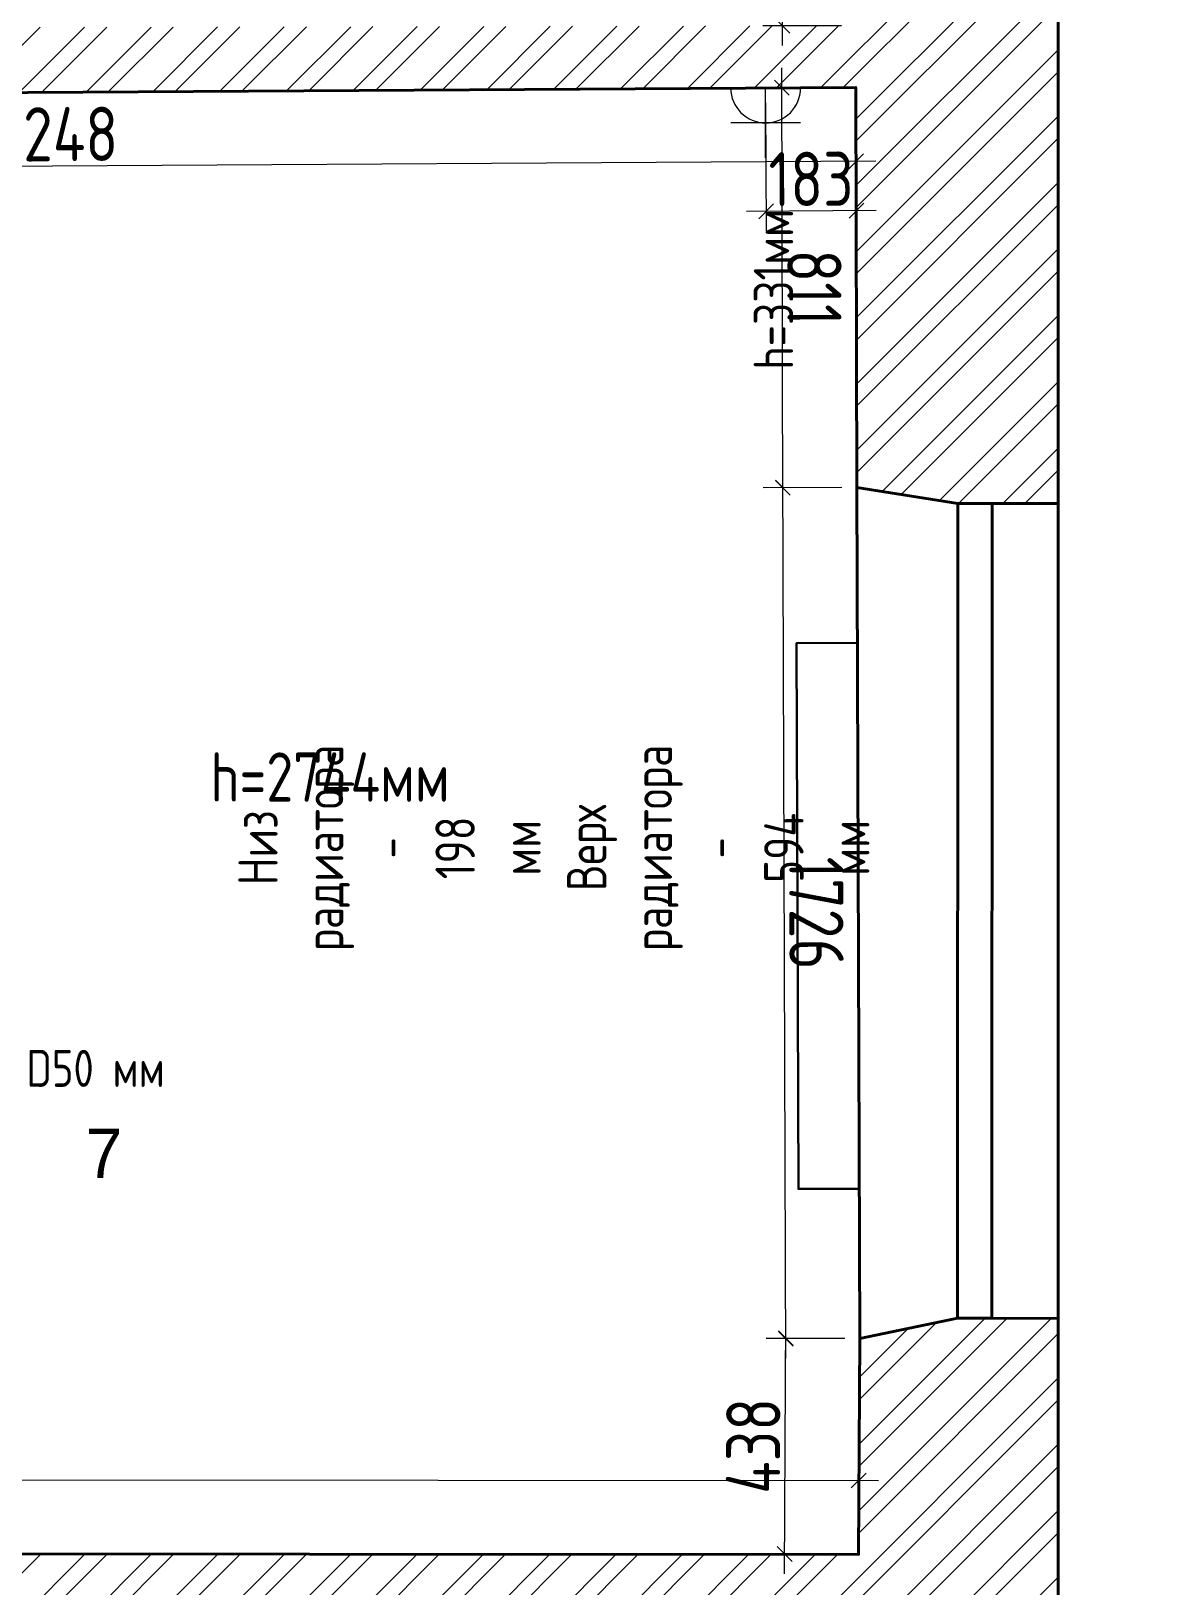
# Model space of a CAD drawing. Header units: millimetres. Extents: x -416788 to 52048, y -598564 to -7233.
# Drawn here: x 33179 to 35443, y -14461 to -11307 of the extents above; entities that cross this region are included whole.
import ezdxf
from ezdxf import colors
from ezdxf.entities.mleader import LeaderData, LeaderLine
from ezdxf.math import Vec2, Vec3

# ---------------------------------------------------------------- set-up
doc = ezdxf.new("R2010")
doc.units = ezdxf.units.MM
for name, color, linetype, lineweight in [('ВК_Текст', 170, 'Continuous', 0), ('К_Окна', 4, 'Continuous', 40), ('К_Размерная', 3, 'Continuous', 0), ('К_Стены', 1, 'Continuous', 40), ('К_Текст высоты', 7, 'Continuous', 0), ('К_штриховка', 84, 'Continuous', 13), ('ОВ_Радиаторы', 41, 'Continuous', 30), ('ОВ_Текст', 41, 'Continuous', 0), ('ЭО_Розетки', 11, 'Continuous', 9), ('ЭО_Текст', 11, 'Continuous', 0)]:
    doc.layers.add(name, color=color, linetype=linetype, lineweight=lineweight)
doc.layers.add('Контур_помещения', color=201, linetype='Continuous', lineweight=15, plot=False)
doc.layers.add('№_pom_spec', color=6, linetype='Continuous', plot=False)
doc.styles.add('M 50', font='isocpeur.ttf', dxfattribs={"width": 0.8})
doc.styles.get("Standard").update_dxf_attribs({"font": 'greeks.shx'})
doc.dimstyles.new('M 50', dxfattribs={"dimscale": 0, "dimtxt": 110, "dimasz": 30, "dimexe": 40, "dimexo": 30, "dimgap": 10, "dimtad": 1, "dimdec": 0, "dimrnd": 1, "dimzin": 4, "dimdsep": 46, "dimtxsty": 'M 50', "dimblk": 'OBLIQUE', "dimcen": 50, "dimdle": 40, "dimadec": 0, "dimazin": 1, "dimtfac": 1, "dimtdec": 0, "dimtmove": 1, "dimatfit": 2, "dimfxl": 1, "dimtolj": 1, "dimtzin": 0, "dimlwd": -1, "dimlwe": -1, "dimarcsym": 0})

# ---------------------------------------------------------------- blocks, each defined once
blk = doc.blocks.new('_Oblique')
at = {"color": 0, "linetype": 'ByBlock', "lineweight": -2}
blk.add_line((-0.5, -0.5), (0.5, 0.5), dxfattribs=at)
blk = doc.blocks.new('*D32')
at = {"layer": 'Defpoints', "color": 0, "ltscale": 100, "transparency": 16777216}
for p in [(34702.7, -10957.9), (34852.7, -10957.6), (34853.4, -11296.2)]:
    blk.add_point(p, dxfattribs=at)
at = {"layer": 'К_Размерная', "color": 0, "ltscale": 100, "transparency": 16777216}
for p, q in [((34703.5, -11336.5), (34702.7, -10917.9)), ((34822.7, -10957.6), (34662.7, -10957.9)), ((34823.4, -11296.3), (34663.4, -11296.6))]:
    blk.add_line(p, q, dxfattribs=at)
at = {"layer": 'К_Размерная', "color": 0, "ltscale": 100, "transparency": 16777216, "xscale": 30, "yscale": 30, "zscale": 30}
for p, rotation in [((34702.7, -10957.9), 90.10911123400783), ((34703.4, -11296.5), 270.1091112340078)]:
    blk.add_blockref('_Oblique', p, dxfattribs=dict(at, rotation=rotation))
at = {"layer": 'К_Размерная', "color": 0, "ltscale": 100, "transparency": 16777216, "insert": (34768.1, -11127.1), "char_height": 110, "attachment_point": 5, "rotation": 270.1091, "style": 'M 50'}
blk.add_mtext('\\A1;339', dxfattribs=at)
blk = doc.blocks.new('*D34')
at = {"layer": 'Defpoints', "color": 0, "ltscale": 100, "transparency": 16777216}
for p in [(34702, -11421.9), (34852, -11421.5), (34854, -12232.9)]:
    blk.add_point(p, dxfattribs=at)
at = {"layer": 'К_Размерная', "color": 0, "ltscale": 100, "transparency": 16777216}
for p, q in [((34704.1, -12273.3), (34701.9, -11381.9)), ((34822, -11421.6), (34662, -11422)), ((34824, -12233), (34664, -12233.4))]:
    blk.add_line(p, q, dxfattribs=at)
at = {"layer": 'К_Размерная', "color": 0, "ltscale": 100, "transparency": 16777216, "xscale": 30, "yscale": 30, "zscale": 30}
for p, rotation in [((34702, -11421.9), 90.14532065026066), ((34704, -12233.3), 270.1453206502606)]:
    blk.add_blockref('_Oblique', p, dxfattribs=dict(at, rotation=rotation))
at = {"layer": 'К_Размерная', "color": 0, "ltscale": 100, "transparency": 16777216, "insert": (34768, -11827.4), "char_height": 110, "attachment_point": 5, "rotation": 270.1453, "style": 'M 50'}
blk.add_mtext('\\A1;811', dxfattribs=at)
blk = doc.blocks.new('*D35')
at = {"layer": 'Defpoints', "color": 0, "ltscale": 100, "transparency": 16777216}
for p in [(31603.8, -11441.2), (34852, -11421.5), (31604.7, -11591.2)]:
    blk.add_point(p, dxfattribs=at)
at = {"layer": 'К_Размерная', "color": 0, "ltscale": 100, "transparency": 16777216}
for p, q in [((31604, -11471.2), (31605, -11631.2)), ((34852.2, -11451.5), (34853.1, -11611.5)), ((34892.9, -11571.3), (31564.7, -11591.4))]:
    blk.add_line(p, q, dxfattribs=at)
at = {"layer": 'К_Размерная', "color": 0, "ltscale": 100, "transparency": 16777216, "xscale": 30, "yscale": 30, "zscale": 30}
for p, rotation in [((34852.9, -11571.5), 0.3470067028110613), ((31604.7, -11591.2), 180.3470067028111)]:
    blk.add_blockref('_Oblique', p, dxfattribs=dict(at, rotation=rotation))
at = {"layer": 'К_Размерная', "color": 0, "ltscale": 100, "transparency": 16777216, "insert": (33228.4, -11516.4), "char_height": 110, "attachment_point": 5, "rotation": 0.347, "style": 'M 50'}
blk.add_mtext('\\A1;3248', dxfattribs=at)
blk = doc.blocks.new('*D41')
at = {"layer": 'Defpoints', "color": 0, "ltscale": 100, "transparency": 16777216}
for p in [(34858, -14247), (30402.8, -14394.4), (34857.9, -14397)]:
    blk.add_point(p, dxfattribs=at)
at = {"layer": 'К_Размерная', "color": 0, "ltscale": 100, "transparency": 16777216}
for p, q in [((30402.8, -14364.4), (30402.9, -14204.4)), ((34857.9, -14367), (34858, -14207)), ((30362.8, -14244.4), (34898, -14247))]:
    blk.add_line(p, q, dxfattribs=at)
at = {"layer": 'К_Размерная', "color": 0, "ltscale": 100, "transparency": 16777216, "xscale": 30, "yscale": 30, "zscale": 30}
for p, rotation in [((30402.8, -14244.4), 179.9669555849289), ((34858, -14247), 359.9669555849289)]:
    blk.add_blockref('_Oblique', p, dxfattribs=dict(at, rotation=rotation))
at = {"layer": 'К_Размерная', "color": 0, "ltscale": 100, "transparency": 16777216, "insert": (32630.5, -14180.7), "char_height": 110, "attachment_point": 5, "rotation": 359.967, "style": 'M 50'}
blk.add_mtext('\\A1;4455', dxfattribs=at)
blk = doc.blocks.new('*D42')
at = {"layer": 'Defpoints', "color": 0, "ltscale": 100, "transparency": 16777216}
for p in [(34710.2, -13958.4), (34860.2, -13959.2), (34857.9, -14397)]:
    blk.add_point(p, dxfattribs=at)
at = {"layer": 'К_Размерная', "color": 0, "ltscale": 100, "transparency": 16777216}
for p, q in [((34707.7, -14436.2), (34710.4, -13918.4)), ((34830.2, -13959.1), (34670.2, -13958.2)), ((34827.9, -14396.9), (34667.9, -14396))]:
    blk.add_line(p, q, dxfattribs=at)
at = {"layer": 'К_Размерная', "color": 0, "ltscale": 100, "transparency": 16777216, "xscale": 30, "yscale": 30, "zscale": 30}
for p, rotation in [((34710.2, -13958.4), 89.69719335146044), ((34707.9, -14396.2), 269.6971933514604)]:
    blk.add_blockref('_Oblique', p, dxfattribs=dict(at, rotation=rotation))
at = {"layer": 'К_Размерная', "color": 0, "ltscale": 100, "transparency": 16777216, "insert": (34644.1, -14177), "char_height": 110, "attachment_point": 5, "rotation": 89.6972, "style": 'M 50'}
blk.add_mtext('\\A1;438', dxfattribs=at)
blk = doc.blocks.new('*D43')
at = {"layer": 'Defpoints', "color": 0, "ltscale": 100, "transparency": 16777216}
for p in [(34704, -12233.4), (34854, -12232.9), (34860.2, -13959.2)]:
    blk.add_point(p, dxfattribs=at)
at = {"layer": 'К_Размерная', "color": 0, "ltscale": 100, "transparency": 16777216}
for p, q in [((34710.3, -13999.8), (34703.9, -12193.4)), ((34824, -12233), (34664, -12233.6)), ((34830.2, -13959.3), (34670.2, -13959.9))]:
    blk.add_line(p, q, dxfattribs=at)
at = {"layer": 'К_Размерная', "color": 0, "ltscale": 100, "transparency": 16777216, "xscale": 30, "yscale": 30, "zscale": 30}
for p, rotation in [((34704, -12233.4), 90.20451728931141), ((34710.2, -13959.8), 270.2045172893114)]:
    blk.add_blockref('_Oblique', p, dxfattribs=dict(at, rotation=rotation))
at = {"layer": 'К_Размерная', "color": 0, "ltscale": 100, "transparency": 16777216, "insert": (34772.1, -13096.4), "char_height": 110, "attachment_point": 5, "rotation": 270.2045, "style": 'M 50'}
blk.add_mtext('\\A1;1726', dxfattribs=at)
blk = doc.blocks.new('*D158')
at = {"layer": 'Defpoints', "color": 0, "ltscale": 100, "transparency": 16777216}
for p in [(34668.9, -11422.6), (34852, -11421.5), (34670.4, -11672.6)]:
    blk.add_point(p, dxfattribs=at)
at = {"layer": 'ЭО_Текст', "color": 0, "ltscale": 100, "transparency": 16777216}
for p, q in [((34669, -11452.6), (34670.6, -11712.6)), ((34852.2, -11451.5), (34853.7, -11711.5)), ((34893.5, -11671.3), (34630.4, -11672.9))]:
    blk.add_line(p, q, dxfattribs=at)
at = {"layer": 'ЭО_Текст', "color": 0, "ltscale": 100, "transparency": 16777216, "xscale": 30, "yscale": 30, "zscale": 30}
for p, rotation in [((34670.4, -11672.6), 180.3470067028112), ((34853.5, -11671.5), 0.3470067028112211)]:
    blk.add_blockref('_Oblique', p, dxfattribs=dict(at, rotation=rotation))
at = {"layer": 'ЭО_Текст', "color": 0, "ltscale": 100, "transparency": 16777216, "insert": (34761.5, -11607.1), "char_height": 110, "attachment_point": 5, "rotation": 0.347, "style": 'M 50'}
blk.add_mtext('\\A1;183', dxfattribs=at)
blk = doc.blocks.new('UDV_Розетки_ГОСТ_21.210_СУ.IP20.двухполюсная.с.защ.контактом_12')
at = {"color": 0}
for p, q in [((0, -70.8), (0, 0)), ((70.8, -70.8), (-70.8, -70.8)), ((0, -141.6), (0, -70.8))]:
    blk.add_line(p, q, dxfattribs=at)
blk.add_lwpolyline([(70.8, 0), (-70.8, 0, 1)], format="xyb", close=True, dxfattribs=at)

msp = doc.modelspace()

# ---------------------------------------------------------------- hatches: boundary and pattern name
at = {"layer": 'К_штриховка', "ltscale": 100}
h = msp.add_hatch(dxfattribs=at)
h.set_pattern_fill('ANSI32', color=256, scale=10)
h.paths.add_polyline_path([(35262.5, -10921.9), (35056.6, -10921.7), (34852.7, -10957.6), (34853.4, -11296.2), (30400.9, -11305), (30400.1, -11193.6), (30267, -11193.6), (30265.6, -11672.4), (30408.7, -11672.4), (30409.4, -11541.3), (31604.4, -11529.6), (31603.8, -11441.2), (34852, -11421.5), (34854, -12232.9), (35059, -12265.2), (35262.6, -12265.3)])
h = msp.add_hatch(dxfattribs=at)
h.set_pattern_fill('ANSI32', color=256, scale=10)
h.paths.add_polyline_path([(35262.7, -13918.3), (35058.4, -13918.2), (34860.2, -13959.2), (34857.9, -14397), (30402.8, -14394.4), (30406.9, -12604.4), (30260.1, -12604.4), (30255.8, -14600.9), (30799.4, -14601.7), (34858.1, -14607.2), (34858, -15227.7), (35067.8, -15254.5), (35262.8, -15254.1)])

# ---------------------------------------------------------------- linework, layer by layer
at = {"layer": 'К_Окна'}
msp.add_lwpolyline([(35059, -12265.2), (35058.4, -13918.2), (35128.4, -13918.2), (35129, -12265.3), (35059, -12265.2)], close=True, dxfattribs=at)
at = {"layer": 'К_Стены', "ltscale": 100}
for p, q in [((34854, -12232.9), (35059, -12265.2)), ((35059, -12265.2), (35262.6, -12265.3)), ((35058.4, -13918.2), (34860.2, -13959.2)), ((35058.4, -13918.2), (35262.7, -13918.3))]:
    msp.add_line(p, q, dxfattribs=at)
msp.add_lwpolyline([(30410.6, -8033.7), (35262.3, -8047.4), (35263.2, -19716.8), (33811.2, -19720.8), (33811.2, -21186.5), (26196.5, -21150.2), (26192.2, -8036), (30410.5, -8033.7)], dxfattribs=at)
msp.add_lwpolyline([(30406.9, -12604.4), (30408.7, -11672.4), (30409.4, -11541.3), (31604.4, -11529.6), (31603.8, -11441.2), (34852, -11421.5), (34854, -12232.9), (34860.2, -13959.2), (34857.9, -14397), (30402.8, -14394.4)], close=True, dxfattribs=at)
at = {"layer": 'Контур_помещения', "ltscale": 100}
msp.add_lwpolyline([(34854, -12232.9), (34852, -11421.5), (31603.8, -11441.2), (31604.4, -11529.6), (30409.4, -11541.3), (30408.7, -11672.4), (30406.9, -12604.4), (30402.8, -14394.4), (34857.9, -14397), (34860.2, -13959.2)], close=True, dxfattribs=at)
at = {"layer": 'ОВ_Радиаторы'}
msp.add_lwpolyline([(34855.2, -12548.3), (34859.1, -13655.2), (34735.6, -13655.6), (34731.6, -12548.8)], close=True, dxfattribs=at)

# ---------------------------------------------------------------- block references
at = {"layer": 'ЭО_Розетки', "ltscale": 100}
msp.add_blockref('UDV_Розетки_ГОСТ_21.210_СУ.IP20.двухполюсная.с.защ.контактом_12', (34669.3, -11422.6), dxfattribs=at)

# ---------------------------------------------------------------- texts
at = {"layer": 'К_Текст высоты', "lineweight": 15, "insert": (33785.7, -12820.3), "char_height": 100, "attachment_point": 5, "style": 'M 50'}
msp.add_mtext('h=2744мм', dxfattribs=at)
at = {"layer": 'ОВ_Текст', "lineweight": 0, "insert": (34239.5, -12963.9), "char_height": 80, "width": 5.904, "attachment_point": 5, "rotation": 90, "style": 'M 50'}
msp.add_mtext('Низ радиатора  - 198 мм\\PВерх радиатора  - 594 мм', dxfattribs=at)
at = {"layer": 'ЭО_Текст', "color": 1, "insert": (34685.2, -11831), "char_height": 80, "width": 598.261, "attachment_point": 5, "rotation": 90.0001, "style": 'M 50'}
msp.add_mtext('h=331мм', dxfattribs=at)
at = {"layer": '№_pom_spec', "ltscale": 100, "insert": (33289.8, -13533.5), "char_height": 100, "attachment_point": 1}
msp.add_mtext_dynamic_manual_height_columns('7', width=432.081, gutter_width=500, heights=[0], dxfattribs=at)

# ---------------------------------------------------------------- dimensions: what is measured, and where the dimension line sits
at = {"layer": 'К_Размерная', "ltscale": 100}
for p1, p2, picture, middle in [((34853.4, -11296.2), (34852.7, -10957.6), '*D32', (34768.1, -11127.1)), ((34854, -12232.9), (34852, -11421.5), '*D34', (34768, -11827.4)), ((34852, -11421.5), (31603.8, -11441.2), '*D35', (33228.4, -11516.4)), ((34860.2, -13959.2), (34854, -12232.9), '*D43', (34772.1, -13096.4)), ((34857.9, -14397), (34860.2, -13959.2), '*D42', (34644.1, -14177)), ((30402.8, -14394.4), (34857.9, -14397), '*D41', (32630.5, -14180.7))]:
    dim = msp.add_aligned_dim(p1=p1, p2=p2, distance=150, dimstyle='M 50', override={"dimscale": 1}, dxfattribs=at)
    dim.commit()
    dim.dimension.update_dxf_attribs({"geometry": picture, "text_midpoint": middle})
at = {"layer": 'ЭО_Текст', "ltscale": 100}
dim = msp.add_aligned_dim(p1=(34852, -11421.5), p2=(34668.9, -11422.6), distance=250, dimstyle='M 50', override={"dimscale": 1}, dxfattribs=at)
dim.commit()
dim.dimension.update_dxf_attribs({"geometry": '*D158', "text_midpoint": (34761.5, -11607.1)})

# ---------------------------------------------------------------- leaders
at = {"layer": 'ВК_Текст', "ltscale": 100}
ml = msp.add_multileader_mtext('Standard', dxfattribs=at)
ml.set_content('Люк\\PHниза{\\fArial|b0|i0|c204|p34; = 429 мм\\P}Hверх{\\fArial|b0|i0|c204|p34; = 910 мм}', color=256, style='M 50')
ml.set_leader_properties()
ml.build(insert=Vec2(0, 0))
ml.multileader.update_dxf_attribs({"arrow_head_size": 60, "scale": 15})
ctx = ml.context
ctx.base_point, ctx.scale, ctx.char_height, ctx.arrow_head_size, ctx.landing_gap_size, ctx.plane_origin, ctx.plane_x_axis, ctx.plane_y_axis = Vec3(31110, -13050.1), 15, 75, 60, 30, Vec3(28529.5, -8850.2), Vec3(1, -0.000835), Vec3(0.000835, 1)
notes = []
notes.append((ctx, [(1, (1, 1, 0), (30990, -13050), (1, -0.000835), 120, [(0, [(30315.3, -14880)], 0, [])])]))
ctx.mtext.insert, ctx.mtext.text_direction, ctx.mtext.rotation, ctx.mtext.width, ctx.mtext.defined_height, ctx.mtext.flow_direction = Vec3(31140, -13001.4), Vec3(1, -0.000835), 6.28235, 806.547, 324.7, 5
ml = msp.add_multileader_mtext('Standard', dxfattribs=at)
ml.set_content('Выпуск ХВС, ГВС канализации D50 мм \\Pиз стены', color=256, style='M 50')
ml.set_leader_properties()
ml.build(insert=Vec2(0, 0))
ml.multileader.update_dxf_attribs({"arrow_head_size": 60, "scale": 15})
ctx = ml.context
ctx.base_point, ctx.scale, ctx.char_height, ctx.arrow_head_size, ctx.landing_gap_size, ctx.plane_origin, ctx.plane_x_axis, ctx.plane_y_axis = Vec3(31930, -13410.1), 15, 75, 60, 30, Vec3(29099.7, -9192.9), Vec3(1, -0.000835), Vec3(0.000835, 1)
notes.append((ctx, [(1, (1, 1, 0), (31810, -13410), (1, -0.000835), 120, [(0, [(30910, -14605.5)], 0, [])])]))
ctx.mtext.insert, ctx.mtext.text_direction, ctx.mtext.rotation, ctx.mtext.width, ctx.mtext.defined_height, ctx.mtext.flow_direction = Vec3(31960, -13372.6), Vec3(1, -0.000835), 6.28235, 806.547, 324.7, 5
at = {"layer": 'ОВ_Текст', "ltscale": 100}
ml = msp.add_multileader_mtext('Standard', dxfattribs=at)
ml.set_content('Вентрешетка Hниза{\\fArial|b0|i0|c204|p34; = 2367 мм\\P}Hверх{\\fArial|b0|i0|c204|p34; = 2663 мм}', color=256, style='M 50')
ml.set_leader_properties()
ml.build(insert=Vec2(0, 0))
ml.multileader.update_dxf_attribs({"arrow_head_size": 80, "scale": 20})
ctx = ml.context
ctx.base_point, ctx.scale, ctx.char_height, ctx.arrow_head_size, ctx.landing_gap_size, ctx.plane_origin, ctx.plane_x_axis, ctx.plane_y_axis = Vec3(24678, -11797.5), 20, 100, 80, 40, Vec3(21725.6, -5004), Vec3(1, -0.000835), Vec3(0.000835, 1)
notes.append((ctx, [(0, (1, 1, 0), (25755.1, -11798.4), (-1, 0.000835), 160, [(0, [(26617.5, -12075)], 0, [])])]))
ctx.mtext.insert, ctx.mtext.text_direction, ctx.mtext.rotation, ctx.mtext.width, ctx.mtext.defined_height, ctx.mtext.flow_direction = Vec3(24718.1, -11732.5), Vec3(1, -0.000835), 6.28235, 871.271, 432.9, 5
for ctx, leaders in notes:
    for number, flags, end, landing, length, lines in leaders:
        leader = LeaderData()
        leader.index, (leader.has_last_leader_line, leader.has_dogleg_vector, leader.attachment_direction) = number, flags
        leader.last_leader_point, leader.dogleg_vector, leader.dogleg_length = Vec3(end), Vec3(landing), length
        for number, points, colour, breaks in lines:
            line = LeaderLine()
            line.index, line.vertices, line.color, line.breaks = number, Vec3.list(points), colors.encode_raw_color(colour), breaks
            leader.lines.append(line)
        ctx.leaders.append(leader)

doc.saveas('drawing.dxf')
